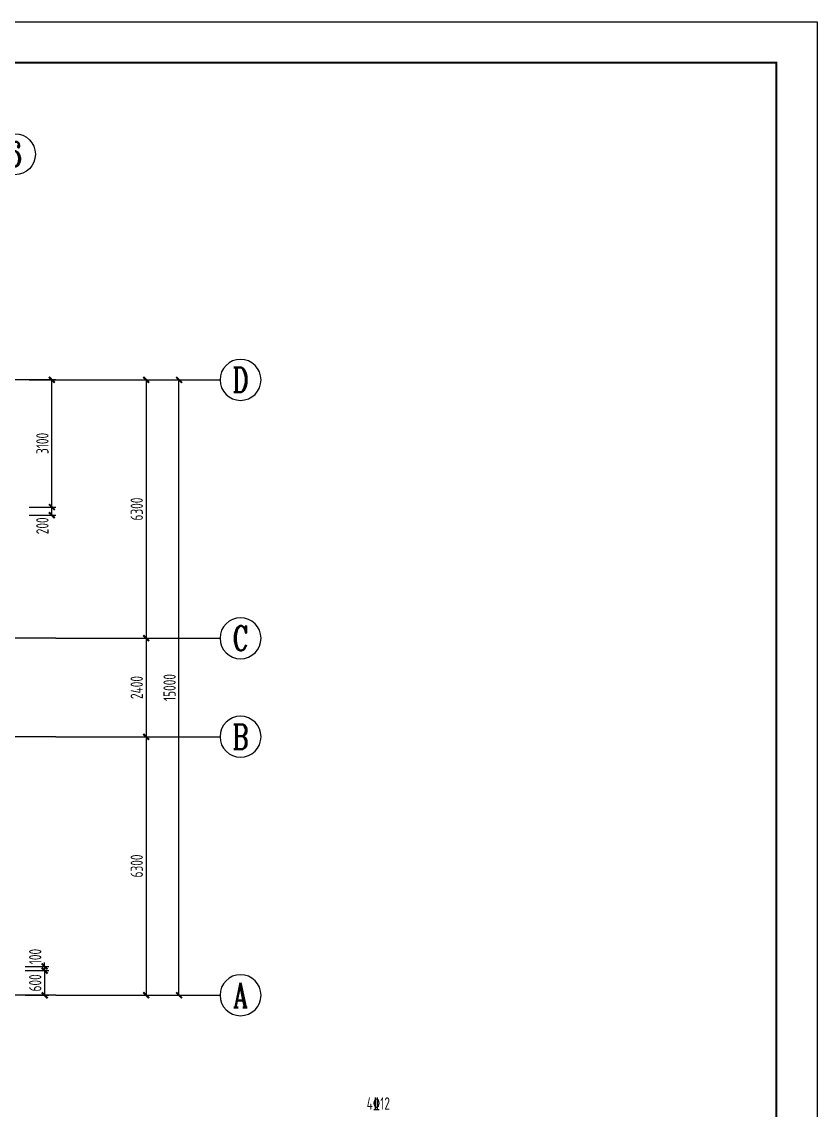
# Model space of a CAD drawing. Extents: x 9732137 to 18866768, y -962146 to 246094.
# Drawn here: x 9817066 to 9836457, y -345239 to -318706 of the extents above; entities that cross this region are included whole.
import ezdxf
from ezdxf.enums import TextEntityAlignment as Align

# ---------------------------------------------------------------- set-up
doc = ezdxf.new("R2010")
doc.units = 0
doc.header["$LTSCALE"] = 1000
doc.linetypes.add('DOTE', pattern=[2.42, 2, -0.2, 0.02, -0.2])
doc.layers.get('0').update_dxf_attribs({"linetype": 'CONTINUOUS'})
doc.layers.get('Defpoints').update_dxf_attribs({"linetype": 'CONTINUOUS'})
for name, color, linetype in [('AXIS', 1, 'DOTE'), ('AXIS_DIM', 3, 'CONTINUOUS'), ('AXIS_NUM', 7, 'CONTINUOUS'), ('BORDER', 7, 'CONTINUOUS'), ('DIM', 3, 'CONTINUOUS'), ('TEXT', 7, 'CONTINUOUS')]:
    doc.layers.add(name, color=color, linetype=linetype)
doc.styles.add('TSSD_Axis', font='Complex.shx', dxfattribs={"width": 0.7, "bigfont": 'hztxt.shx'})
doc.styles.add('TSSD_Dimension', font='Tssdeng.shx', dxfattribs={"width": 0.7, "bigfont": 'hztxt.shx'})
doc.styles.add('TSSD_Rein', font='Tssdeng.shx', dxfattribs={"width": 0.7, "bigfont": 'hztxt.shx'})
doc.dimstyles.new('TSSD_100_100$0', dxfattribs={"dimtxt": 300, "dimasz": 100, "dimexe": 100, "dimexo": 250, "dimgap": 80, "dimtad": 1, "dimdec": 0, "dimzin": 0, "dimdsep": 46, "dimtxsty": 'TSSD_Dimension', "dimblk1": 'ARCHTICK', "dimblk2": 'ARCHTICK', "dimsah": 1, "dimcen": 0, "dimclrd": 3, "dimclre": 256, "dimclrt": 7, "dimadec": 1, "dimazin": 0, "dimtfac": 1, "dimtdec": 0, "dimtix": 1, "dimtmove": 2, "dimatfit": 3, "dimldrblk": 'ARCHTICK', "dimfxl": 1, "dimtolj": 1, "dimtzin": 0, "dimarcsym": 0})

# ---------------------------------------------------------------- blocks, each defined once
blk = doc.blocks.new('ts_axno')
at = {"color": 0, "linetype": 'ByBlock', "lineweight": -2}
blk.add_circle((0, 0), 0.5, dxfattribs=at)
at = {"color": 0, "linetype": 'ByBlock', "lineweight": -2, "style": 'TSSD_Axis', "width": 0.7}
blk.add_attdef('A', text='', height=0.6, dxfattribs=at).set_placement((0, 0), align=Align.MIDDLE_CENTER)
blk = doc.blocks.new('_ArchTick')
at = {"color": 0, "linetype": 'ByBlock', "const_width": 0.5}
blk.add_lwpolyline([(-0.71, -0.71), (0.71, 0.71)], dxfattribs=at)
blk = doc.blocks.new('*D76')
at = {"layer": 'AXIS_DIM', "lineweight": -2}
for p, q in [((9818149, -327435), (9820199, -327435)), ((9818149, -333735), (9820199, -333735))]:
    blk.add_line(p, q, dxfattribs=at)
at = {"layer": 'AXIS_DIM', "color": 3, "lineweight": -2}
blk.add_line((9820099, -327435), (9820099, -333735), dxfattribs=at)
at = {"layer": 'Defpoints', "color": 0}
for p in [(9817899, -327435), (9817899, -333735), (9820099, -333735)]:
    blk.add_point(p, dxfattribs=at)
at = {"layer": 'AXIS_DIM', "color": 3, "lineweight": -2, "xscale": 100, "yscale": 100, "zscale": 100}
for p, rotation in [((9820099, -327435), 90), ((9820099, -333735), 270)]:
    blk.add_blockref('_ArchTick', p, dxfattribs=dict(at, rotation=rotation))
at = {"layer": 'AXIS_DIM', "color": 7, "insert": (9819869, -330585), "char_height": 300, "attachment_point": 5, "rotation": 90, "style": 'TSSD_Dimension'}
blk.add_mtext('\\A1;6300', dxfattribs=at)
blk = doc.blocks.new('*D77')
at = {"layer": 'AXIS_DIM', "lineweight": -2}
for p, q in [((9818149, -333735), (9820199, -333735)), ((9818149, -336135), (9820199, -336135))]:
    blk.add_line(p, q, dxfattribs=at)
at = {"layer": 'AXIS_DIM', "color": 3, "lineweight": -2}
blk.add_line((9820099, -333735), (9820099, -336135), dxfattribs=at)
at = {"layer": 'Defpoints', "color": 0}
for p in [(9817899, -333735), (9817899, -336135), (9820099, -336135)]:
    blk.add_point(p, dxfattribs=at)
at = {"layer": 'AXIS_DIM', "color": 3, "lineweight": -2, "xscale": 100, "yscale": 100, "zscale": 100}
for p, rotation in [((9820099, -333735), 90), ((9820099, -336135), 270)]:
    blk.add_blockref('_ArchTick', p, dxfattribs=dict(at, rotation=rotation))
at = {"layer": 'AXIS_DIM', "color": 7, "insert": (9819869, -334935), "char_height": 300, "attachment_point": 5, "rotation": 90, "style": 'TSSD_Dimension'}
blk.add_mtext('\\A1;2400', dxfattribs=at)
blk = doc.blocks.new('*D78')
at = {"layer": 'AXIS_DIM', "lineweight": -2}
for p, q in [((9818149, -336135), (9820199, -336135)), ((9818149, -342435), (9820199, -342435))]:
    blk.add_line(p, q, dxfattribs=at)
at = {"layer": 'AXIS_DIM', "color": 3, "lineweight": -2}
blk.add_line((9820099, -336135), (9820099, -342435), dxfattribs=at)
at = {"layer": 'Defpoints', "color": 0}
for p in [(9817899, -336135), (9817899, -342435), (9820099, -342435)]:
    blk.add_point(p, dxfattribs=at)
at = {"layer": 'AXIS_DIM', "color": 3, "lineweight": -2, "xscale": 100, "yscale": 100, "zscale": 100}
for p, rotation in [((9820099, -336135), 90), ((9820099, -342435), 270)]:
    blk.add_blockref('_ArchTick', p, dxfattribs=dict(at, rotation=rotation))
at = {"layer": 'AXIS_DIM', "color": 7, "insert": (9819869, -339285), "char_height": 300, "attachment_point": 5, "rotation": 90, "style": 'TSSD_Dimension'}
blk.add_mtext('\\A1;6300', dxfattribs=at)
blk = doc.blocks.new('*D79')
at = {"layer": 'AXIS_DIM', "lineweight": -2}
for p, q in [((9818149, -327435), (9820999, -327435)), ((9818149, -342435), (9820999, -342435))]:
    blk.add_line(p, q, dxfattribs=at)
at = {"layer": 'AXIS_DIM', "color": 3, "lineweight": -2}
blk.add_line((9820899, -342435), (9820899, -327435), dxfattribs=at)
at = {"layer": 'Defpoints', "color": 0}
for p in [(9817899, -327435), (9820899, -327435), (9817899, -342435)]:
    blk.add_point(p, dxfattribs=at)
at = {"layer": 'AXIS_DIM', "color": 3, "lineweight": -2, "xscale": 100, "yscale": 100, "zscale": 100}
for p, rotation in [((9820899, -327435), 90), ((9820899, -342435), 270)]:
    blk.add_blockref('_ArchTick', p, dxfattribs=dict(at, rotation=rotation))
at = {"layer": 'AXIS_DIM', "color": 7, "insert": (9820669, -334935), "char_height": 300, "attachment_point": 5, "rotation": 90, "style": 'TSSD_Dimension'}
blk.add_mtext('\\A1;15000', dxfattribs=at)
blk = doc.blocks.new('*D403')
at = {"layer": 'Defpoints', "color": 0}
for p in [(9816999, -330535), (9817799, -330535), (9816999, -330735)]:
    blk.add_point(p, dxfattribs=at)
at = {"layer": 'DIM', "lineweight": -2}
for p, q in [((9817249, -330535), (9817899, -330535)), ((9817249, -330735), (9817899, -330735))]:
    blk.add_line(p, q, dxfattribs=at)
at = {"layer": 'DIM', "color": 3, "lineweight": -2}
blk.add_line((9817799, -330735), (9817799, -330535), dxfattribs=at)
at = {"layer": 'DIM', "color": 3, "lineweight": -2, "xscale": 100, "yscale": 100, "zscale": 100}
for p, rotation in [((9817799, -330535), 90), ((9817799, -330735), 270)]:
    blk.add_blockref('_ArchTick', p, dxfattribs=dict(at, rotation=rotation))
at = {"layer": 'DIM', "color": 7, "insert": (9817569, -330993), "char_height": 300, "attachment_point": 5, "rotation": 90, "style": 'TSSD_Dimension'}
blk.add_mtext('\\A1;200', dxfattribs=at)
blk = doc.blocks.new('*D404')
at = {"layer": 'Defpoints', "color": 0}
for p in [(9816999, -327435), (9817799, -327435), (9816999, -330535)]:
    blk.add_point(p, dxfattribs=at)
at = {"layer": 'DIM', "lineweight": -2}
for p, q in [((9817249, -327435), (9817899, -327435)), ((9817249, -330535), (9817899, -330535))]:
    blk.add_line(p, q, dxfattribs=at)
at = {"layer": 'DIM', "color": 3, "lineweight": -2}
blk.add_line((9817799, -330535), (9817799, -327435), dxfattribs=at)
at = {"layer": 'DIM', "color": 3, "lineweight": -2, "xscale": 100, "yscale": 100, "zscale": 100}
for p, rotation in [((9817799, -327435), 90), ((9817799, -330535), 270)]:
    blk.add_blockref('_ArchTick', p, dxfattribs=dict(at, rotation=rotation))
at = {"layer": 'DIM', "color": 7, "insert": (9817569, -328985), "char_height": 300, "attachment_point": 5, "rotation": 90, "style": 'TSSD_Dimension'}
blk.add_mtext('\\A1;3100', dxfattribs=at)
blk = doc.blocks.new('*D514')
at = {"layer": 'Defpoints', "color": 0}
for p in [(9816899, -341735), (9816899, -341835), (9817624, -341835)]:
    blk.add_point(p, dxfattribs=at)
at = {"layer": 'DIM', "lineweight": -2}
for p, q in [((9817149, -341735), (9817724, -341735)), ((9817149, -341835), (9817724, -341835))]:
    blk.add_line(p, q, dxfattribs=at)
at = {"layer": 'DIM', "color": 3, "lineweight": -2}
for p, q in [((9817624, -341735), (9817624, -341635)), ((9817624, -341735), (9817624, -341835)), ((9817624, -341835), (9817624, -341935))]:
    blk.add_line(p, q, dxfattribs=at)
at = {"layer": 'DIM', "color": 3, "lineweight": -2, "xscale": 100, "yscale": 100, "zscale": 100}
for p, rotation in [((9817624, -341735), 270), ((9817624, -341835), 90)]:
    blk.add_blockref('_ArchTick', p, dxfattribs=dict(at, rotation=rotation))
at = {"layer": 'DIM', "color": 7, "insert": (9817394, -341493), "char_height": 300, "attachment_point": 5, "rotation": 90, "style": 'TSSD_Dimension'}
blk.add_mtext('\\A1;100', dxfattribs=at)
blk = doc.blocks.new('*D515')
at = {"layer": 'Defpoints', "color": 0}
for p in [(9816899, -341835), (9816899, -342435), (9817624, -342435)]:
    blk.add_point(p, dxfattribs=at)
at = {"layer": 'DIM', "lineweight": -2}
for p, q in [((9817149, -341835), (9817724, -341835)), ((9817149, -342435), (9817724, -342435))]:
    blk.add_line(p, q, dxfattribs=at)
at = {"layer": 'DIM', "color": 3, "lineweight": -2}
blk.add_line((9817624, -341835), (9817624, -342435), dxfattribs=at)
at = {"layer": 'DIM', "color": 3, "lineweight": -2, "xscale": 100, "yscale": 100, "zscale": 100}
for p, rotation in [((9817624, -341835), 90), ((9817624, -342435), 270)]:
    blk.add_blockref('_ArchTick', p, dxfattribs=dict(at, rotation=rotation))
at = {"layer": 'DIM', "color": 7, "insert": (9817394, -342135), "char_height": 300, "attachment_point": 5, "rotation": 90, "style": 'TSSD_Dimension'}
blk.add_mtext('\\A1;600', dxfattribs=at)

msp = doc.modelspace()

# ---------------------------------------------------------------- linework, layer by layer
at = {"layer": 'AXIS'}
for p, q in [((9817898.5, -327435.1, 0), (9793898.5, -327435.1, 0)), ((9817898.5, -333735.1, 0), (9793898.5, -333735.1, 0)), ((9817898.5, -336135.1, 0), (9793898.5, -336135.1, 0)), ((9817898.5, -342435.1, 0), (9793898.5, -342435.1, 0))]:
    msp.add_line(p, q, dxfattribs=at)
at = {"layer": 'AXIS_NUM'}
for p, q in [((9817898.5, -327435.1, 0), (9821898.5, -327435.1, 0)), ((9817898.5, -333735.1, 0), (9821898.5, -333735.1, 0)), ((9817898.5, -336135.1, 0), (9821898.5, -336135.1, 0)), ((9817898.5, -342435.1, 0), (9821898.5, -342435.1, 0))]:
    msp.add_line(p, q, dxfattribs=at)
at = {"layer": 'BORDER'}
msp.add_lwpolyline([(9777056.8, -360706.3), (9777056.8, -318706.3), (9836456.8, -318706.3), (9836456.8, -360706.3)], close=True, dxfattribs=at)
at = {"layer": 'BORDER', "const_width": 50}
msp.add_lwpolyline([(9779556.8, -359706.3), (9779556.8, -319706.3), (9835456.8, -319706.3), (9835456.8, -359706.3)], close=True, dxfattribs=at)

# ---------------------------------------------------------------- block references
at = {"layer": 'AXIS_NUM'}
ref = msp.add_blockref('ts_axno', (9816898.5, -321935.1, 0), dxfattribs=dict(at, xscale=1000, yscale=1000, zscale=1000))
ref.add_attrib('6', '6', dxfattribs={"height": 600, "style": 'TSSD_Axis', "width": 0.7}).set_placement((9816898.5, -321935.1, 0), align=Align.MIDDLE_CENTER)
ref = msp.add_blockref('ts_axno', (9822398.5, -327435.1, 0), dxfattribs=dict(at, xscale=-1000, yscale=1000, zscale=1000))
ref.add_attrib('D', 'D', dxfattribs={"height": 600, "style": 'TSSD_Axis', "width": 0.7}).set_placement((9822398.5, -327435.1, 0), align=Align.MIDDLE_CENTER)
ref = msp.add_blockref('ts_axno', (9822398.5, -333735.1, 0), dxfattribs=dict(at, xscale=-1000, yscale=1000, zscale=1000))
ref.add_attrib('C', 'C', dxfattribs={"height": 600, "style": 'TSSD_Axis', "width": 0.7}).set_placement((9822398.5, -333735.1, 0), align=Align.MIDDLE_CENTER)
ref = msp.add_blockref('ts_axno', (9822398.5, -336135.1, 0), dxfattribs=dict(at, xscale=-1000, yscale=1000, zscale=1000))
ref.add_attrib('B', 'B', dxfattribs={"height": 600, "style": 'TSSD_Axis', "width": 0.7}).set_placement((9822398.5, -336135.1, 0), align=Align.MIDDLE_CENTER)
ref = msp.add_blockref('ts_axno', (9822398.5, -342435.1, 0), dxfattribs=dict(at, xscale=-1000, yscale=1000, zscale=1000))
ref.add_attrib('A', 'A', dxfattribs={"height": 600, "style": 'TSSD_Axis', "width": 0.7}).set_placement((9822398.5, -342435.1, 0), align=Align.MIDDLE_CENTER)

# ---------------------------------------------------------------- texts
at = {"layer": 'TEXT', "style": 'TSSD_Rein', "width": 0.7}
msp.add_text('4%%13212', height=300, dxfattribs=at).set_placement((9825473.5, -345225.2, 0))

# ---------------------------------------------------------------- dimensions: what is measured, and where the dimension line sits
at = {"layer": 'AXIS_DIM'}
for base, p1, p2, picture, middle in [((9820098.5, -333735.1, 0), (9817898.5, -327435.1, 0), (9817898.5, -333735.1, 0), '*D76', (9819868.5, -330585.1, 0)), ((9820898.5, -327435.1, 0), (9817898.5, -342435.1, 0), (9817898.5, -327435.1, 0), '*D79', (9820668.5, -334935.1, 0)), ((9820098.5, -336135.1, 0), (9817898.5, -333735.1, 0), (9817898.5, -336135.1, 0), '*D77', (9819868.5, -334935.1, 0)), ((9820098.5, -342435.1, 0), (9817898.5, -336135.1, 0), (9817898.5, -342435.1, 0), '*D78', (9819868.5, -339285.1, 0))]:
    dim = msp.add_linear_dim(base=base, p1=p1, p2=p2, angle=90, dimstyle='TSSD_100_100$0', dxfattribs=at)
    dim.commit()
    dim.dimension.update_dxf_attribs({"geometry": picture, "text_midpoint": middle})
at = {"layer": 'DIM'}
for base, p1, p2, picture, middle in [((9817798.5, -327435.1, 0), (9816998.5, -330535.1, 0), (9816998.5, -327435.1, 0), '*D404', (9817568.5, -328985.1, 0)), ((9817624.2, -342435.1, 0), (9816898.5, -341835.1, 0), (9816898.5, -342435.1, 0), '*D515', (9817394.2, -342135.1, 0))]:
    dim = msp.add_linear_dim(base=base, p1=p1, p2=p2, angle=90, dimstyle='TSSD_100_100$0', dxfattribs=at)
    dim.commit()
    dim.dimension.update_dxf_attribs({"geometry": picture, "text_midpoint": middle})
for base, p1, p2, picture, middle in [((9817798.5, -330535.1, 0), (9816998.5, -330735.1, 0), (9816998.5, -330535.1, 0), '*D403', (9817568.5, -330993.1, 0)), ((9817624.2, -341835.1, 0), (9816898.5, -341735.1, 0), (9816898.5, -341835.1, 0), '*D514', (9817394.2, -341493.1, 0))]:
    dim = msp.add_linear_dim(base=base, p1=p1, p2=p2, angle=90, dimstyle='TSSD_100_100$0', dxfattribs=at)
    dim.commit()
    dim.dimension.update_dxf_attribs({"geometry": picture, "text_midpoint": middle, "dimtype": 160})

doc.saveas('drawing.dxf')
